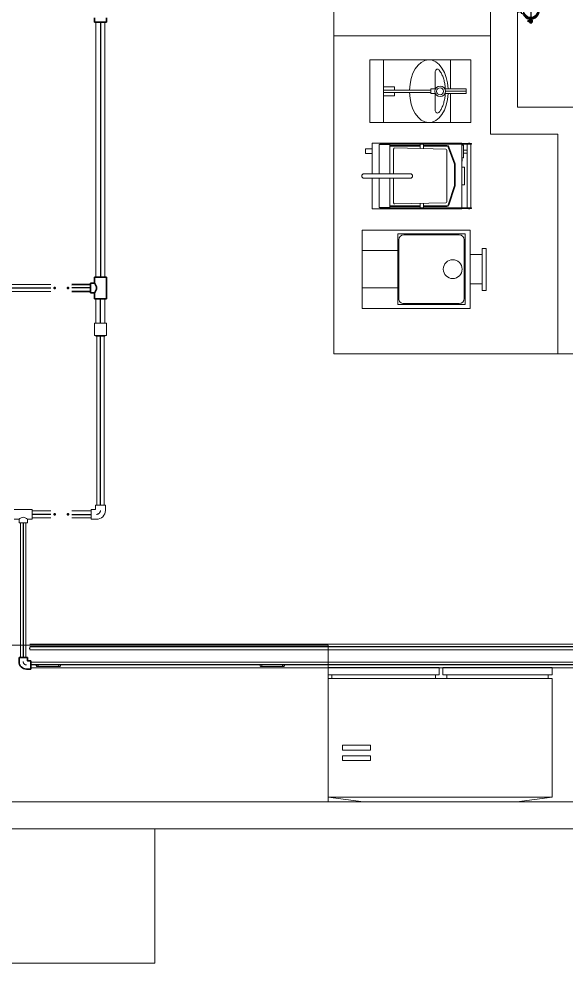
# Model space of a CAD drawing. Header units: metres. Extents: x 1587 to 89247, y -60 to 14723.
# Drawn here: x 9867 to 12311, y 6940 to 11156 of the extents above; entities that cross this region are included whole.
import ezdxf

# ---------------------------------------------------------------- set-up
doc = ezdxf.new("R2010")
doc.units = ezdxf.units.M
doc.header["$LTSCALE"] = 10
doc.set_wipeout_variables(frame=1)
doc.linetypes.add('AXES', pattern=[50.8, 31.75, -6.35, 6.35, -6.35])
doc.linetypes.add('HIDDEN2', pattern=[4.7625, 3.175, -1.5875])
doc.layers.get('0').update_dxf_attribs({"color": 253, "lineweight": 0})
for name, color, linetype, lineweight in [('ConnectionPoints', 7, 'Continuous', 50), ('FIXTURES', 7, 'Continuous', 25), ('Furniture', 7, 'Continuous', 13)]:
    doc.layers.add(name, color=color, linetype=linetype, lineweight=lineweight)
for name, color, linetype in [('P-SUPPORT', 2, 'Continuous'), ('W-COW', 5, 'Continuous'), ('W-COW-25', 5, 'Continuous'), ('W-COW-25-SingleLine', 3, 'Continuous'), ('W-COW-32', 5, 'Continuous'), ('W-COW-32-SingleLine', 3, 'Continuous'), ('W-COW-40', 5, 'Continuous'), ('W-COW-40-SingleLine', 3, 'Continuous'), ('W-COW-thin', 7, 'Continuous'), ('W-HW1', 1, 'Continuous'), ('W-HW1-25', 1, 'Continuous'), ('W-HW1-25-SingleLine', 3, 'Continuous'), ('W-HW1-thin', 7, 'Continuous')]:
    doc.layers.add(name, color=color, linetype=linetype)

# ---------------------------------------------------------------- blocks, each defined once
blk = doc.blocks.new('A$C70A3162A')
at = {"layer": 'Furniture'}
for p, q in [((0, 0.4269), (0.0944, 0.4396)), ((0.5056, 0.4396), (0.0944, 0.4396)), ((0.6, 0.4269), (0.5056, 0.4396)), ((0, 0.1096), (0, 0.4269)), ((0, 0.4269), (0, 0.1096)), ((0.6, 0.4269), (0, 0.4269)), ((0.6, 0.4269), (0, 0.4269)), ((0.6, 0.1096), (0.6, 0.4269)), ((0.6, 0.1096), (0.6, 0.4269)), ((0.5614, 0.3292), (0.4869, 0.3292)), ((0.4869, 0.3292), (0.4869, 0.3164)), ((0.5614, 0.3164), (0.5614, 0.3292)), ((0.4869, 0.3164), (0.5614, 0.3164)), ((0.5614, 0.301), (0.4869, 0.301)), ((0.4869, 0.301), (0.4869, 0.2881)), ((0.4869, 0.2881), (0.5614, 0.2881)), ((0.5614, 0.2881), (0.5614, 0.301)), ((0.6, 0.1096), (0, 0.1096)), ((0, 0.1096), (0.6, 0.1096)), ((0.0105, 0.0996), (0.0105, 0.1096)), ((0.2825, 0.0996), (0.2825, 0.1096)), ((0.313, 0.0996), (0.313, 0.1096)), ((0.59, 0.0996), (0.59, 0.1096)), ((0.293, 0.0996), (0, 0.0996)), ((0, 0.0996), (0, 0.0796)), ((0.293, 0.0796), (0, 0.0796)), ((0.293, 0.0796), (0.293, 0.0996)), ((0.303, 0.0796), (0.303, 0.0996)), ((0.6, 0.0996), (0.303, 0.0996)), ((0.6, 0.0996), (0.303, 0.0996)), ((0.303, 0.0796), (0.6, 0.0796)), ((0.6, 0.0796), (0.303, 0.0796)), ((0.6, 0.0796), (0.6, 0.0996)), ((0.6, 0.0796), (0.6, 0.0996))]:
    blk.add_line(p, q, dxfattribs=at)
blk = doc.blocks.new('fdfddsd')
at = {"layer": 'Furniture'}
for p, q in [((1373.6775, 52.1497), (1373.6775, 52.1322)), ((1373.6775, 52.1497), (1373.8655, 52.1497)), ((1373.8655, 52.1497), (1373.6775, 52.1497)), ((1373.8655, 52.1322), (1373.8655, 52.1497)), ((1373.6775, 52.1322), (1373.8655, 52.1322)), ((1373.6775, 52.1322), (1373.8655, 52.1322)), ((1373.7048, 52.0787), (1373.7048, 52.1322)), ((1373.8361, 52.0787), (1373.8361, 52.1322)), ((1373.5955, 52.0787), (1373.9455, 52.0787)), ((1373.5955, 51.5967), (1373.5955, 52.0787)), ((1373.9455, 52.0787), (1373.9455, 51.5967)), ((1373.5955, 51.9005), (1373.5955, 52.0387)), ((1373.613, 52.0562), (1373.928, 52.0562)), ((1373.613, 51.7555), (1373.613, 52.0562)), ((1373.6173, 51.7817), (1373.6173, 52.0299)), ((1373.6392, 52.0518), (1373.9017, 52.0518)), ((1373.9236, 51.7817), (1373.9236, 52.0299)), ((1373.928, 51.7555), (1373.928, 52.0562)), ((1373.613, 51.7555), (1373.928, 51.7555)), ((1373.6392, 51.7598), (1373.9017, 51.7598)), ((1373.6873, 51.5967), (1373.6873, 51.7555)), ((1373.8536, 51.5967), (1373.8536, 51.7555)), ((1373.9455, 51.5967), (1373.5955, 51.5967))]:
    blk.add_line(p, q, dxfattribs=at)
blk.add_circle((1373.7699, 52.0004), 0.0421, dxfattribs=at)
for centre, start, end in [((1373.6392, 52.0299), 90, 180), ((1373.9017, 52.0299), 360, 90), ((1373.6392, 51.7817), 180, 270), ((1373.9017, 51.7817), 270, 360)]:
    blk.add_arc(centre, 0.0219, start, end, dxfattribs=at)
blk = doc.blocks.new('dfdfddsfds')
at = {"layer": 'Furniture'}
for p, q in [((1373.0291, 52.1495), (1372.6291, 52.1495)), ((1372.6291, 52.1495), (1372.6291, 52.013)), ((1372.6701, 52.1485), (1372.6701, 52.1495)), ((1372.6801, 52.1485), (1372.6801, 52.1495)), ((1373.0291, 52.1485), (1373.0291, 52.1495)), ((1373.0581, 52.1495), (1373.0581, 52.1485)), ((1373.0641, 52.1495), (1373.0581, 52.1495)), ((1373.0641, 52.1495), (1373.0641, 52.1485)), ((1372.5991, 52.1235), (1372.5991, 52.1035)), ((1372.6291, 52.1235), (1372.5991, 52.1235)), ((1372.6591, 52.143), (1372.7071, 52.143)), ((1372.6591, 52.143), (1372.6591, 52.013)), ((1372.6641, 52.1485), (1373.0291, 52.1485)), ((1372.6641, 52.1455), (1372.6641, 52.1485)), ((1373.0291, 52.1455), (1372.6641, 52.1455)), ((1372.6701, 52.1455), (1372.6701, 52.143)), ((1372.6801, 52.1455), (1372.6801, 52.143)), ((1372.7071, 52.143), (1372.7071, 52.013)), ((1372.8426, 52.1395), (1372.7071, 52.1395)), ((1372.8426, 52.1365), (1372.7071, 52.1365)), ((1372.7241, 52.013), (1372.7241, 52.123)), ((1372.9571, 52.123), (1372.7292, 52.128)), ((1372.8426, 52.1455), (1372.8426, 52.1255)), ((1372.8576, 52.1455), (1372.8576, 52.1251)), ((1372.962, 52.1395), (1372.8576, 52.1395)), ((1372.8576, 52.1365), (1372.962, 52.1365)), ((1372.9621, 51.888), (1372.9621, 52.118)), ((1372.9686, 52.1318), (1372.9957, 52.0557)), ((1372.9985, 52.0567), (1372.9714, 52.1328)), ((1373.0581, 52.1485), (1373.0291, 52.1485)), ((1373.0291, 52.1455), (1373.0291, 52.14)), ((1373.0691, 52.1455), (1373.0291, 52.1455)), ((1373.0291, 52.0839), (1373.0291, 52.14)), ((1373.0291, 52.14), (1373.0366, 52.14)), ((1373.0366, 52.14), (1373.0366, 52.0839)), ((1373.0531, 52.119), (1373.0366, 52.119)), ((1373.0531, 51.8605), (1373.0531, 52.1455)), ((1373.0641, 52.1485), (1373.0581, 52.1485)), ((1373.0641, 52.1485), (1373.0721, 52.1485)), ((1373.0691, 52.1455), (1373.0721, 52.1455)), ((1373.0691, 51.8605), (1373.0691, 52.1455)), ((1373.0721, 52.1455), (1373.0721, 52.1485)), ((1372.5991, 52.1035), (1372.6291, 52.1035)), ((1373.0291, 52.0795), (1373.0291, 52.0839)), ((1373.0366, 52.0839), (1373.0291, 52.0839)), ((1373.0291, 52.0795), (1373.0291, 51.8605)), ((1373.0301, 52.0795), (1373.0291, 52.0795)), ((1373.0301, 52.0695), (1373.0291, 52.0695)), ((1373.0301, 52.0695), (1373.0301, 52.0795)), ((1373.0531, 52.105), (1373.0366, 52.105)), ((1372.9961, 52.0534), (1372.9961, 51.9623)), ((1372.9991, 51.9623), (1372.9991, 52.0534)), ((1373.0411, 52.043), (1373.0291, 52.043)), ((1373.0411, 51.963), (1373.0411, 52.043)), ((1372.6291, 52.013), (1372.5921, 52.013)), ((1372.5921, 51.993), (1372.6291, 51.993)), ((1372.7991, 52.013), (1372.6291, 52.013)), ((1372.6291, 51.993), (1372.7991, 51.993)), ((1372.6291, 51.8565), (1372.6291, 51.993)), ((1372.6591, 51.863), (1372.6591, 51.993)), ((1372.7071, 51.863), (1372.7071, 51.993)), ((1372.7241, 51.993), (1372.7241, 51.883)), ((1372.9957, 51.9602), (1372.9684, 51.8743)), ((1372.9713, 51.8734), (1372.9986, 51.9593)), ((1373.0411, 51.963), (1373.0291, 51.963)), ((1372.6291, 51.8565), (1373.0291, 51.8565)), ((1372.6591, 51.863), (1372.7071, 51.863)), ((1373.0291, 51.8605), (1372.6641, 51.8605)), ((1372.6641, 51.8575), (1372.6641, 51.8605)), ((1372.6641, 51.8575), (1373.0291, 51.8575)), ((1372.6701, 51.8605), (1372.6701, 51.863)), ((1372.6701, 51.8575), (1372.6701, 51.8565)), ((1372.6801, 51.8605), (1372.6801, 51.863)), ((1372.6801, 51.8575), (1372.6801, 51.8565)), ((1372.8426, 51.8695), (1372.7071, 51.8695)), ((1372.7071, 51.8665), (1372.8426, 51.8665)), ((1372.7292, 51.878), (1372.9571, 51.883)), ((1372.8426, 51.8605), (1372.8426, 51.8804)), ((1372.8576, 51.8605), (1372.8576, 51.8808)), ((1372.9618, 51.8695), (1372.8576, 51.8695)), ((1372.9618, 51.8665), (1372.8576, 51.8665)), ((1373.0691, 51.8605), (1373.0291, 51.8605)), ((1373.0581, 51.8575), (1373.0291, 51.8575)), ((1373.0291, 51.8565), (1373.0291, 51.8575)), ((1373.0641, 51.8575), (1373.0581, 51.8575)), ((1373.0581, 51.8565), (1373.0581, 51.8575)), ((1373.0641, 51.8565), (1373.0581, 51.8565)), ((1373.0641, 51.8575), (1373.0721, 51.8575)), ((1373.0641, 51.8565), (1373.0641, 51.8575)), ((1373.0721, 51.8605), (1373.0691, 51.8605)), ((1373.0721, 51.8575), (1373.0721, 51.8605))]:
    blk.add_line(p, q, dxfattribs=at)
for centre, radius, start, end in [((1372.7291, 52.123), 0.005, 88.7434, 180), ((1372.9571, 52.118), 0.005, 360, 90), ((1372.962, 52.1295), 0.01, 19.5821, 90), ((1372.962, 52.1295), 0.007, 19.5821, 90), ((1372.9891, 52.0534), 0.007, 360, 19.5821), ((1372.9891, 52.0534), 0.01, 360, 19.5821), ((1372.5921, 52.003), 0.01, 90, 270), ((1372.7991, 52.003), 0.01, 270, 90), ((1372.9891, 51.9623), 0.007, 342.3582, 360), ((1372.9891, 51.9623), 0.01, 342.3582, 360), ((1372.7291, 51.883), 0.005, 180, 271.2566), ((1372.9571, 51.888), 0.005, 270, 360), ((1372.9618, 51.8765), 0.007, 270, 342.3582), ((1372.9618, 51.8765), 0.01, 270, 342.3582)]:
    blk.add_arc(centre, radius, start, end, dxfattribs=at)
blk = doc.blocks.new('fggfgdfg')
at = {"layer": 'Furniture'}
for p, q in [((1372.5315, 51.294), (1372.5315, 51.014)), ((1372.9815, 51.294), (1372.5315, 51.294)), ((1372.5915, 51.294), (1372.5915, 51.014)), ((1372.782, 51.2926), (1372.782, 51.294)), ((1372.8915, 51.294), (1372.8915, 51.164)), ((1372.9815, 51.014), (1372.9815, 51.294)), ((1372.8233, 51.1631), (1372.8233, 51.2424)), ((1372.6415, 51.174), (1372.5915, 51.174)), ((1372.6415, 51.159), (1372.5915, 51.159)), ((1372.6415, 51.159), (1372.5915, 51.159)), ((1372.5915, 51.149), (1372.6415, 51.149)), ((1372.6415, 51.174), (1372.6415, 51.159)), ((1372.8033, 51.159), (1372.6415, 51.159)), ((1372.6415, 51.149), (1372.8033, 51.149)), ((1372.6415, 51.149), (1372.6415, 51.134)), ((1372.8237, 51.164), (1372.8033, 51.164)), ((1372.8033, 51.144), (1372.8033, 51.164)), ((1372.8033, 51.144), (1372.8233, 51.144)), ((1372.8233, 51.0667), (1372.8233, 51.144)), ((1372.8682, 51.164), (1372.8681, 51.1588)), ((1372.8681, 51.164), (1372.9615, 51.164)), ((1372.8681, 51.1482), (1372.8681, 51.144)), ((1372.8681, 51.144), (1372.9615, 51.144)), ((1372.9615, 51.154), (1372.8687, 51.154)), ((1372.8915, 51.144), (1372.8915, 51.014)), ((1372.9615, 51.144), (1372.9615, 51.164)), ((1372.5915, 51.134), (1372.6415, 51.134)), ((1372.5315, 51.014), (1372.9815, 51.014))]:
    blk.add_line(p, q, dxfattribs=at)
for radius in [0.0237, 0.0155]:
    blk.add_circle((1372.845, 51.1536), radius, dxfattribs=at)
for centre, start, end in [((1372.8333, 51.2424), 37.5936, 179.9999), ((1372.8333, 51.0667), 179.9999, 322.4116)]:
    blk.add_arc(centre, 0.01, start, end, dxfattribs=at)
at = {"layer": 'Furniture', "extrusion": (0, 0, -1)}
for start_param, end_param in [(4.747278, 7.783326), (1.64312, 4.675835)]:
    blk.add_ellipse((1372.7948, 51.1542), major_axis=(0, 0.14), ratio=0.617641, start_param=start_param, end_param=end_param, dxfattribs=at)
at = {"layer": 'Furniture'}
for points, knots in [([(1372.8412, 51.2485), (1372.8413, 51.2484), (1372.8413, 51.2483), (1372.8434, 51.2456), (1372.8453, 51.2428), (1372.8499, 51.2352), (1372.8525, 51.2302), (1372.8572, 51.2193), (1372.8593, 51.2135), (1372.8629, 51.2011), (1372.8644, 51.1946), (1372.8667, 51.1813), (1372.8675, 51.1744), (1372.868, 51.1663), (1372.8681, 51.1652), (1372.8682, 51.164)], [6.9592823, 6.9592823, 6.9592823, 6.9592823, 6.9627858, 6.9627858, 7.0760525, 7.0760525, 7.2444125, 7.2444125, 7.4127725, 7.4127725, 7.5811324, 7.5811324, 7.7494924, 7.7494924, 7.7773275, 7.7773275, 7.7773275, 7.7773275]), ([(1372.8681, 51.144), (1372.8678, 51.1379), (1372.8672, 51.1318), (1372.8653, 51.1191), (1372.864, 51.1125), (1372.8607, 51.0999), (1372.8587, 51.0939), (1372.8543, 51.0826), (1372.8518, 51.0774), (1372.8466, 51.0682), (1372.844, 51.0641), (1372.8412, 51.0606)], [7.9381084, 7.9381084, 7.9381084, 7.9381084, 8.0862123, 8.0862123, 8.2545723, 8.2545723, 8.4229323, 8.4229323, 8.5912922, 8.5912922, 8.7486698, 8.7486698, 8.7486698, 8.7486698])]:
    blk.add_open_spline(points, degree=3, knots=knots, dxfattribs=at)
blk = doc.blocks.new('frez')
at = {"layer": 'Furniture', "linetype": 'HIDDEN2'}
for p, q in [((1381.7823, 138.5674), (1381.6823, 138.5674)), ((1381.7823, 138.5594), (1381.6823, 138.5594)), ((1382.6822, 138.5674), (1382.7822, 138.5674)), ((1382.6822, 138.5594), (1382.7822, 138.5594))]:
    blk.add_line(p, q, dxfattribs=at)
at = {"layer": 'Furniture'}
blk.add_lwpolyline([(1382.9823, 139.1717), (1381.4823, 139.1717), (1381.4823, 138.4717), (1382.9823, 138.4717)], close=True, dxfattribs=at)
at = {"layer": 'Furniture', "linetype": 'HIDDEN2'}
for centre, start, end in [((1381.6823, 138.5634), 90, 270), ((1381.6823, 138.5634), 270, 90), ((1381.7823, 138.5634), 90, 270), ((1381.7823, 138.5634), 270, 90), ((1382.6822, 138.5634), 90, 270), ((1382.6822, 138.5634), 270, 90), ((1382.7822, 138.5634), 90, 270), ((1382.7822, 138.5634), 270, 90)]:
    blk.add_arc(centre, 0.004, start, end, dxfattribs=at)
blk = doc.blocks.new('D.U.V 25mm')
blk.add_wipeout([(94, 12.5), (94, -12.5), (0, -12.5), (0, 12.5)]).dxf.layer = 'W-HW1'
at = {"layer": 'ConnectionPoints', "extrusion": (-1, 1.22465e-16, 0)}
blk.add_point((17, 0), dxfattribs=at)
at = {"layer": 'ConnectionPoints', "extrusion": (1, 0, 0)}
blk.add_point((77, 0), dxfattribs=at)
blk = doc.blocks.new('*U85')
for p, q in [((-43, 0.5), (-43, 3.6)), ((-31.7, 3.6), (-43, 3.6)), ((-31.7, 0.5), (-43, 0.5)), ((-39.5, 6.3), (-39.9, 6.1)), ((-39.9, 3.6), (-39.9, 6.1)), ((-39.5, 6.3), (-34.9, 6.3)), ((-38.7, -0.5), (-38.7, 0.5)), ((-38.5, 3.6), (-38.5, 6.1)), ((-35.8, 3.6), (-35.8, 6.1)), ((-35.6, -0.5), (-35.6, 0.5)), ((-34.9, 6.3), (-34.4, 6.1)), ((-34.4, 3.6), (-34.4, 6.1)), ((31.7, 3.6), (43, 3.6)), ((31.7, 0.5), (43, 0.5)), ((34.9, 6.3), (34.4, 6.1)), ((34.4, 3.6), (34.4, 6.1)), ((39.5, 6.3), (34.9, 6.3)), ((35.6, -0.5), (35.6, 0.5)), ((35.8, 3.6), (35.8, 6.1)), ((38.5, 3.6), (38.5, 6.1)), ((38.7, -0.5), (38.7, 0.5)), ((39.5, 6.3), (39.9, 6.1)), ((39.9, 3.6), (39.9, 6.1)), ((43, 0.5), (43, 3.6)), ((-43, -3.6), (-43, -0.5)), ((-31.7, -0.5), (-43, -0.5)), ((-31.7, -3.6), (-43, -3.6)), ((-39.9, -3.9), (-39.9, -5.9)), ((-34.4, -3.9), (-39.9, -3.9)), ((-39.5, -6.2), (-39.9, -5.9)), ((-34.9, -6.2), (-39.5, -6.2)), ((-38.7, -6.2), (-38.7, -9.9)), ((-38.7, -7), (-35.7, -7.2)), ((-38.7, -8), (-35.7, -8.3)), ((-38.7, -9), (-35.7, -9.3)), ((-35.7, -9.9), (-38.7, -9.9)), ((-38.6, -3.9), (-38.6, -5.9)), ((-35.8, -3.9), (-35.8, -5.9)), ((-35.7, -6.2), (-35.7, -9.9)), ((-34.9, -6.2), (-34.4, -5.9)), ((-34.4, -3.9), (-34.4, -5.9)), ((-1, -25), (-1, -25)), ((31.7, -0.5), (43, -0.5)), ((31.7, -3.6), (43, -3.6)), ((34.4, -3.9), (34.4, -5.9)), ((34.4, -3.9), (39.9, -3.9)), ((34.9, -6.2), (34.4, -5.9)), ((34.9, -6.2), (39.5, -6.2)), ((35.7, -6.2), (35.7, -9.9)), ((38.7, -7), (35.7, -7.2)), ((38.7, -8), (35.7, -8.3)), ((38.7, -9), (35.7, -9.3)), ((35.7, -9.9), (38.7, -9.9)), ((35.8, -3.9), (35.8, -5.9)), ((38.6, -3.9), (38.6, -5.9)), ((38.7, -6.2), (38.7, -9.9)), ((39.5, -6.2), (39.9, -5.9)), ((39.9, -3.9), (39.9, -5.9)), ((43, -3.6), (43, -0.5)), ((-7.7, -34), (7.7, -34)), ((-5.8, -34.3), (-5.8, -38.8)), ((-5.8, -41.9), (-5.8, -46.4)), ((-4.6, -39.1), (4.5, -39.1)), ((-4.6, -46.7), (4.5, -46.7)), ((-3.1, -65.5), (-3.7, -77.7)), ((-3.5, -34.3), (-3.5, -38.8)), ((-3.5, -41.9), (-3.5, -46.4)), ((-3.1, -39.1), (-3.1, -41.9)), ((-3.1, -46.7), (-3.1, -65.5)), ((-0.9, -66.9), (-3.1, -66.7)), ((-2.6, -34.2), (-2.6, -34)), ((-2.6, -41.8), (-2.6, -39.1)), ((2.5, -42.4), (-2.6, -41)), ((2.5, -45.5), (-2.6, -44.1)), ((-2.6, -66.8), (-2.6, -46.7)), ((2.5, -48.5), (-2.6, -47.1)), ((2.5, -50), (-2.6, -48.6)), ((2.5, -51.6), (-2.6, -50.2)), ((2.5, -53.1), (-2.6, -51.7)), ((2.5, -54.7), (-2.6, -53.3)), ((2.5, -56.1), (-2.6, -54.8)), ((2.5, -59.2), (-2.6, -57.8)), ((2.5, -62.3), (-2.6, -60.9)), ((-0.7, -63.9), (-1.5, -78.5)), ((0.6, -63.9), (1.5, -78.5)), ((0.8, -66.9), (3.1, -66.7)), ((2.5, -41.8), (2.5, -39.1)), ((2.5, -66.8), (2.5, -46.7)), ((2.6, -34.2), (2.6, -34)), ((3, -39.1), (3, -41.9)), ((3, -46.7), (3, -65.5)), ((3, -65.5), (3.7, -77.7)), ((3.5, -34.3), (3.5, -38.8)), ((3.5, -41.9), (3.5, -46.4)), ((5.5, -34.3), (5.5, -38.8)), ((5.5, -41.9), (5.5, -46.4)), ((-3.7, -77.7), (0, -80.6)), ((-1.5, -78.5), (-2.8, -78.4)), ((0.9, -68.7), (-0.9, -68.7)), ((3.7, -77.7), (0, -80.6)), ((1.5, -78.5), (2.8, -78.4))]:
    blk.add_line(p, q)
at = {"color": 8}
for p, q in [((-37.2, -11.2), (-37.2, 7.2)), ((0, 0), (-30.2, 0)), ((0, 0), (0, 30.2)), ((0, 0), (30.2, 0)), ((0, 0), (0, -30.2)), ((37.2, -11.2), (37.2, 7.2)), ((-37.9, -6.5), (-36.4, -6.7)), ((-37.9, -7.6), (-36.4, -7.7)), ((-37.9, -8.6), (-36.4, -8.7)), ((-37.9, -9.6), (-36.4, -9.7)), ((37.9, -6.5), (36.4, -6.7)), ((37.9, -7.6), (36.4, -7.7)), ((37.9, -8.6), (36.4, -8.7)), ((37.9, -9.6), (36.4, -9.7)), ((1.4, -40.6), (-1.6, -39.7)), ((1.4, -43.6), (-1.6, -42.8)), ((1.4, -46.7), (-1.6, -45.9)), ((1.4, -48.2), (-1.6, -47.3)), ((1.4, -49.8), (-1.6, -48.9)), ((1.4, -51.3), (-1.6, -50.4)), ((1.4, -52.9), (-1.6, -52)), ((1.4, -54.3), (-1.6, -53.5)), ((1.4, -57.4), (-1.6, -56.6)), ((1.4, -60.5), (-1.6, -59.6)), ((-1.4, -77.5), (-3.7, -77.3)), ((-1.2, -74.1), (-3.5, -73.9)), ((-1, -70.3), (-3.3, -70.2)), ((0.5, -67.3), (-0.5, -67.3)), ((1, -70.3), (3.3, -70.2)), ((1.2, -74.1), (3.5, -73.9)), ((1.4, -77.5), (3.7, -77.3))]:
    blk.add_line(p, q, dxfattribs=at)
at = {"color": 8, "linetype": 'Continuous', "ltscale": 500}
blk.add_line((0, -28.2), (0, -83), dxfattribs=at)
blk.add_circle((0, 0), 25)
for centre, radius, start, end in [((-31.7, 5.6), 2.05, 270, 349.9444), ((-31.7, 5.6), 5.11, 270, 349.9444), ((0, 0), 30.2, 10.0556, 169.9444), ((0, 0), 27.1, 10.0556, 169.9444), ((31.7, 5.6), 5.11, 190.0556, 270), ((31.7, 5.6), 2.05, 190.0556, 270), ((-31.7, -5.6), 5.11, 10.0556, 90), ((-31.7, -5.6), 2.05, 10.0556, 90), ((0, 0), 30.2, 190.0556, 244.3523), ((0, 0), 27.1, 190.0556, 349.9444), ((-14.8, -30.9), 4.09, 0, 64.3523), ((-7.7, -30.9), 3.07, 180, 270), ((7.7, -30.9), 3.07, 270, 0), ((14.8, -30.9), 4.09, 115.6477, 180), ((0, 0), 30.2, 295.6477, 349.9444), ((31.7, -5.6), 5.11, 90, 169.9444), ((31.7, -5.6), 2.05, 90, 169.9444), ((-4.6, -36.3), 2.29, 59.805, 120.195), ((-4.6, -36.8), 2.29, 239.805, 300.195), ((-4.6, -43.9), 2.29, 59.805, 120.195), ((-4.6, -44.4), 2.29, 239.805, 300.195), ((0, -53.6), 19.5, 79.827, 100.173), ((0, -19.6), 19.5, 259.827, 280.173), ((0, -61.2), 19.5, 79.827, 100.173), ((0, -27.2), 19.5, 259.827, 280.173), ((4.5, -35.9), 1.86, 56.6015, 123.3985), ((4.5, -37.3), 1.86, 236.6015, 303.3985), ((4.5, -43.5), 1.86, 56.6015, 123.3985), ((4.5, -44.9), 1.86, 236.6015, 303.3985)]:
    blk.add_arc(centre, radius, start, end)
at = {"extrusion": (0, 0, -1)}
for centre, major_axis, start_param, end_param in [((-39.2, 5.2), (-0.796, 0.796), 0.195284, 1.438728), ((-37.2, 1.9), (-3.07, 3.07), 0.461828, 1.108483), ((-35.1, 5.2), (-0.796, -0.796), 1.702865, 2.946309), ((-39.3, -5), (-0.796, -0.796), 4.844457, 6.087901), ((-37.2, -1.8), (-3.07, -3.07), 5.174217, 5.820872), ((-35.1, -5), (-0.796, 0.796), 3.336877, 4.580321)]:
    blk.add_ellipse(centre, major_axis=major_axis, ratio=1, start_param=start_param, end_param=end_param, dxfattribs=at)
for centre, major_axis, start_param, end_param in [((35.1, 5.2), (-0.796, 0.796), 4.844457, 6.087901), ((37.2, 1.9), (-3.07, -3.07), 3.60342, 4.250076), ((39.2, 5.2), (-0.796, -0.796), 3.336877, 4.580321), ((35.1, -5), (-0.796, -0.796), 0.195284, 1.438728), ((37.2, -1.8), (-3.07, 3.07), 2.032624, 2.67928), ((39.3, -5), (-0.796, 0.796), 1.702865, 2.946309)]:
    blk.add_ellipse(centre, major_axis=major_axis, ratio=1, start_param=start_param, end_param=end_param)

msp = doc.modelspace()

# ---------------------------------------------------------------- linework, layer by layer
for p, q in [((12093.9, 10762), (12093.9, 13130.3)), ((11273.9, 9660.3), (11273.9, 12880.3)), ((11973.9, 10859.1), (11973.9, 12880.3)), ((11973.9, 12880.3), (11973.9, 10642)), ((11273.9, 11080.3), (11973.9, 11080.3)), ((11273.9, 10859.1), (11273.9, 11060.3)), ((11273.9, 10859.1), (11273.9, 9660.3)), ((11973.9, 10859.1), (11973.9, 10642)), ((12393.9, 10762), (12093.9, 10762)), ((12273.9, 10642), (11973.9, 10642)), ((12273.9, 9660.3), (12273.9, 10642)), ((12273.9, 9660.3), (11273.9, 9660.3)), ((13393.9, 9660.3), (12273.9, 9660.3)), ((9721.3, 7660.3), (12467.9, 7660.3)), ((6873.9, 7540.3), (12347.9, 7540.3)), ((10473.9, 7540.3), (7473.9, 7540.3)), ((10473.9, 6940.3), (10473.9, 7540.3)), ((7473.9, 6940.3), (10473.9, 6940.3))]:
    msp.add_line(p, q)
at = {"layer": 'W-COW', "lineweight": 35}
for p, q in [((10204.3, 11160.8), (10204.3, 11140.8)), ((10258.3, 11140.8), (10204.3, 11140.8)), ((10258.3, 11160.8), (10258.3, 11140.8)), ((10204.3, 10003), (10258.3, 10003)), ((10204.3, 10003), (10204.3, 9976.5)), ((10258.3, 10003), (10258.3, 9906)), ((10187.3, 9932.5), (10187.3, 9976.5)), ((10204.3, 9976.5), (10187.3, 9976.5)), ((10204.3, 9932.5), (10187.3, 9932.5)), ((10204.3, 9906), (10204.3, 9932.5)), ((10258.3, 9906), (10204.3, 9906)), ((9904.9, 8305.3), (9867.9, 8305.3)), ((9919.9, 8290.3), (9919.9, 8253.3))]:
    msp.add_line(p, q, dxfattribs=at)
at = {"layer": 'W-COW', "lineweight": 9}
for p, q in [((10251.3, 9797.1), (10211.3, 9797.1)), ((10211.3, 9740.1), (10251.3, 9740.1)), ((10209.3, 8984.7), (10253.3, 8984.7)), ((9926.4, 8965.8), (9846.4, 8965.8)), ((9926.4, 8921.8), (9926.4, 8965.8)), ((10190.3, 8965.7), (10190.3, 8921.7)), ((9846.4, 8921.8), (9867.9, 8921.8)), ((9867.9, 8921.8), (9867.9, 8906.3)), ((9867.9, 8906.3), (9904.9, 8906.3)), ((9926.4, 8921.8), (9904.9, 8921.8)), ((9904.9, 8921.8), (9904.9, 8906.3))]:
    msp.add_line(p, q, dxfattribs=at)
for points in [[(10211.3, 9743.1), (10211.3, 9740.1), (10251.3, 9740.1), (10251.3, 9743.1), (10258.3, 9743.1), (10258.3, 9797.1), (10204.3, 9797.1), (10204.3, 9743.1), (10251.3, 9743.1)], [(10190.3, 8965.7), (10209.3, 8965.7), (10209.3, 8984.7)]]:
    msp.add_lwpolyline(points, dxfattribs=at)
msp.add_lwpolyline([(10190.3, 8921.7), (10213.3, 8921.7, 0.414214), (10253.3, 8961.7), (10253.3, 8984.7)], format="xyb", dxfattribs=at)
at = {"layer": 'W-COW', "lineweight": 35}
msp.add_lwpolyline([(9919.9, 8253.3), (9900.9, 8253.3, -0.414214), (9867.9, 8286.3), (9867.9, 8305.3)], format="xyb", dxfattribs=at)
msp.add_lwpolyline([(9919.9, 8290.3), (9904.9, 8290.3), (9904.9, 8305.3)], dxfattribs=at)
msp.add_open_spline([(10204.3, 9932.5), (10206.6, 9935.4), (10212.2, 9943.5), (10215.6, 9954.5), (10212.2, 9965.5), (10206.6, 9973.5), (10204.3, 9976.5)], degree=3, dxfattribs=at)
at = {"layer": 'W-COW', "lineweight": 9}
msp.add_open_spline([(9867.9, 8921.8), (9870.3, 8923.8), (9877.1, 8928.7), (9886.4, 8931.9), (9895.6, 8928.7), (9902.4, 8923.8), (9904.9, 8921.8)], degree=3, dxfattribs=at)
at = {"layer": 'W-COW-25', "lineweight": 9}
for p, q in [((9873.9, 8906.3), (9873.9, 8305.3)), ((9898.9, 8906.3), (9898.9, 8305.3)), ((14607.4, 8284.3), (9919.9, 8284.3)), ((14607.4, 8259.3), (9919.9, 8259.3))]:
    msp.add_line(p, q, dxfattribs=at)
at = {"layer": 'W-COW-25-SingleLine'}
for p, q in [((9886.4, 8906.3), (9886.4, 8305.3)), ((14607.4, 8271.8), (9919.9, 8271.8))]:
    msp.add_line(p, q, dxfattribs=at)
at = {"layer": 'W-COW-32', "lineweight": 9}
for p, q in [((10215.3, 8984.7), (10215.3, 9740.1)), ((10247.3, 8984.7), (10247.3, 9740.1))]:
    msp.add_line(p, q, dxfattribs=at)
at = {"layer": 'W-COW-32-SingleLine'}
msp.add_line((10231.3, 8984.7), (10231.3, 9740.1), dxfattribs=at)
at = {"layer": 'W-COW-40', "lineweight": 9}
for p, q in [((10211.3, 11140.8), (10211.3, 10003)), ((10251.3, 11140.8), (10251.3, 10003)), ((10211.3, 9797.1), (10211.3, 9906)), ((10251.3, 9797.1), (10251.3, 9906))]:
    msp.add_line(p, q, dxfattribs=at)
at = {"layer": 'W-COW-40-SingleLine'}
for p, q in [((10231.3, 11140.8), (10231.3, 10003)), ((10231.3, 9797.1), (10231.3, 9906))]:
    msp.add_line(p, q, dxfattribs=at)
at = {"layer": 'W-COW-thin', "linetype": 'AXES', "lineweight": 9, "ltscale": 1.032}
for centre, radius, start, end in [((10213.3, 8961.7), 18, 270, 0), ((9900.9, 8286.3), 14.5, 180, 270)]:
    msp.add_arc(centre, radius, start, end, dxfattribs=at)
at = {"layer": 'W-HW1-25', "lineweight": 9}
for p, q in [((14573.9, 8364.3), (9915.7, 8364.3)), ((14573.9, 8339.3), (9915.7, 8339.3))]:
    msp.add_line(p, q, dxfattribs=at)
at = {"layer": 'W-HW1-25-SingleLine'}
msp.add_line((14573.9, 8351.8), (9915.7, 8351.8), dxfattribs=at)
at = {"layer": 'W-HW1-thin', "linetype": 'Continuous', "lineweight": 9}
msp.add_lwpolyline([(9915.7, 8364.3, 0, 0, 0.198912), (9914.9, 8364, 0, 0, 0.45748), (9915.7, 8351.8, 0, 1.95, 0), (9915.7, 8350.8, 0, 0, 0), (9916.3, 8340.1, 1, 1, -0.414214), (9915.2, 8340.1, 1, 1, -0.442644), (9915.7, 8351.1, 0, 0, 0), (9915.2, 8340.1, 1, 1, 0.414214), (9916.3, 8340.1, 1, 1, 0.442644), (9915.7, 8351.1, 0, 0, 0), (9918.9, 8345.6, 0, 12.5, 0), (9915.7, 8345.6, 12.5, 0, 0), (9912.6, 8345.6, 0, 0, 0)], format="xyseb", dxfattribs=at)

# ---------------------------------------------------------------- block references
at = {"layer": 'FIXTURES', "lineweight": 9}
for p in [(10010.2, 9954.5), (10010.2, 8943.8)]:
    msp.add_blockref('D.U.V 25mm', p, dxfattribs=at)
at = {"layer": 'Furniture', "lineweight": 9, "xscale": 1000, "yscale": 1000, "zscale": 1000}
for name, p in [('fggfgdfg', (-1361096.8, -40321)), ('dfdfddsfds', (-1361183.7, -41548.4))]:
    msp.add_blockref(name, p, dxfattribs=at)
at = {"layer": 'Furniture', "lineweight": 9}
for name, p, xscale, yscale, zscale, rotation in [('fdfddsd', (-40195.9, 1383808.7), 1000, 1000, 1000, 270), ('frez', (1392731, 146832), 1000, 1000, 1000, 180), ('A$C70A3162A', (12248.7, 8393), 1666.666666668561, 1666.666666668561, 1666.666666668561, 180)]:
    msp.add_blockref(name, p, dxfattribs=dict(at, xscale=xscale, yscale=yscale, zscale=zscale, rotation=rotation))
at = {"layer": 'P-SUPPORT', "lineweight": 9, "xscale": 1.26, "yscale": 1.26, "zscale": 1.26, "rotation": 270}
msp.add_blockref('*U85', (12152.8, 11193.3), dxfattribs=at)

# ---------------------------------------------------------------- next in the draw order: linework, layer by layer
at = {"layer": 'W-COW-32', "lineweight": 9}
for p, q in [((8867.4, 9970.5), (10010.2, 9970.5)), ((8867.4, 9938.5), (10010.2, 9938.5)), ((10010.2, 8959.8), (9926.4, 8959.8)), ((10104.2, 8959.7), (10190.3, 8959.7)), ((10010.2, 8927.8), (9926.4, 8927.8)), ((10104.2, 8927.7), (10190.3, 8927.7))]:
    msp.add_line(p, q, dxfattribs=at)
at = {"layer": 'W-COW-32', "lineweight": 35}
for p, q in [((10187.3, 9970.5), (10104.2, 9970.5)), ((10187.3, 9938.5), (10104.2, 9938.5))]:
    msp.add_line(p, q, dxfattribs=at)
at = {"layer": 'W-COW-32-SingleLine'}
for p, q in [((8867.4, 9954.5), (10010.2, 9954.5)), ((10187.3, 9954.5), (10104.2, 9954.5)), ((10010.2, 8943.8), (9926.4, 8943.8)), ((10104.2, 8943.7), (10190.3, 8943.7))]:
    msp.add_line(p, q, dxfattribs=at)

doc.saveas('drawing.dxf')
